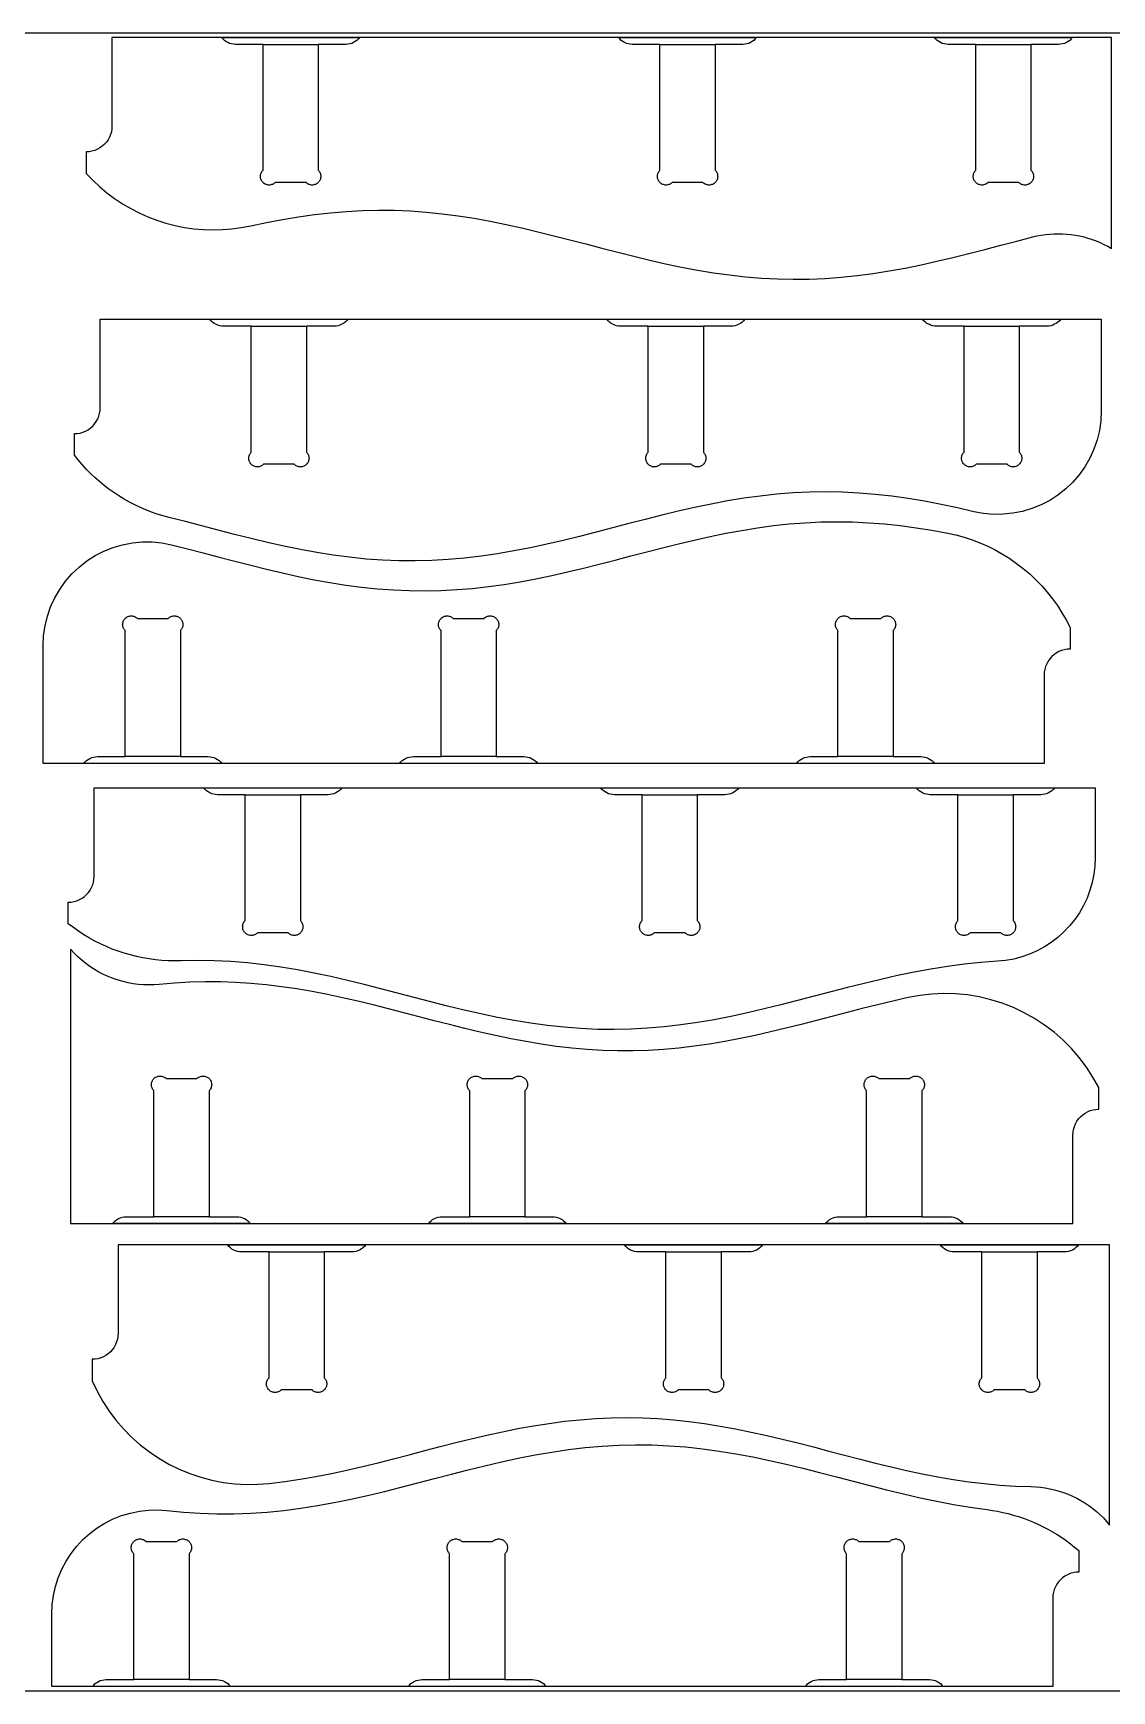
# Model space of a CAD drawing. Header units: inches. Extents: x 0 to 96, y 0 to 48.
# Drawn here: x 33.24 to 64.49, y 0 to 48 of the extents above; entities that cross this region are included whole.
import ezdxf

# ---------------------------------------------------------------- set-up
doc = ezdxf.new("R2010")
doc.units = ezdxf.units.IN
for name, color, linetype in [('BRACKET_CUTS', 1, 'Continuous'), ('BRACKET_OUTLINE', 5, 'Continuous'), ('PLYWOOD_BOUNDARY', 7, 'Continuous'), ('SHELF_OUTLINE', 3, 'Continuous')]:
    doc.layers.add(name, color=color, linetype=linetype)

msp = doc.modelspace()

# ---------------------------------------------------------------- linework, layer by layer
at = {"layer": 'BRACKET_CUTS'}
for points in [[(39.901, 47.675), (41.501, 47.675)], [(51.401, 47.675), (53.001, 47.675)], [(60.551, 47.675), (62.151, 47.675)], [(39.561, 39.516), (41.161, 39.516)], [(51.061, 39.516), (52.661, 39.516)], [(60.211, 39.516), (61.811, 39.516)], [(37.508, 27.053), (35.908, 27.053)], [(46.658, 27.053), (45.058, 27.053)], [(58.158, 27.053), (56.558, 27.053)], [(39.384, 25.948), (40.984, 25.948)], [(50.884, 25.948), (52.484, 25.948)], [(60.034, 25.948), (61.634, 25.948)], [(38.34, 13.73), (36.74, 13.73)], [(47.49, 13.73), (45.89, 13.73)], [(58.99, 13.73), (57.39, 13.73)], [(40.075, 12.712), (41.675, 12.712)], [(51.575, 12.712), (53.175, 12.712)], [(60.725, 12.712), (62.325, 12.712)], [(37.758, 0.325), (36.158, 0.325)], [(46.908, 0.325), (45.308, 0.325)], [(58.408, 0.325), (56.808, 0.325)]]:
    msp.add_lwpolyline(points, dxfattribs=at)
at = {"layer": 'BRACKET_OUTLINE'}
for points in [[(42.701, 47.875), (42.664, 47.831), (42.622, 47.791), (42.575, 47.757), (42.525, 47.728), (42.472, 47.705), (42.416, 47.688), (42.359, 47.678), (42.301, 47.675), (41.501, 47.675), (41.501, 44.029), (41.518, 44.01), (41.532, 43.991), (41.545, 43.97), (41.555, 43.947), (41.564, 43.924), (41.57, 43.901), (41.573, 43.876), (41.574, 43.852), (41.573, 43.827), (41.57, 43.803), (41.564, 43.779), (41.555, 43.756), (41.545, 43.734), (41.532, 43.713), (41.518, 43.693), (41.501, 43.675), (41.483, 43.659), (41.463, 43.644), (41.442, 43.631), (41.42, 43.621), (41.397, 43.613), (41.373, 43.607), (41.349, 43.603), (41.324, 43.602), (41.3, 43.603), (41.276, 43.607), (41.252, 43.613), (41.229, 43.621), (41.207, 43.631), (41.185, 43.644), (41.166, 43.659), (41.148, 43.675), (40.255, 43.675), (40.237, 43.659), (40.217, 43.644), (40.196, 43.631), (40.174, 43.621), (40.151, 43.613), (40.127, 43.607), (40.102, 43.603), (40.078, 43.602), (40.053, 43.603), (40.029, 43.607), (40.005, 43.613), (39.982, 43.621), (39.96, 43.631), (39.939, 43.644), (39.919, 43.659), (39.901, 43.675), (39.885, 43.693), (39.87, 43.713), (39.857, 43.734), (39.847, 43.756), (39.839, 43.779), (39.833, 43.803), (39.829, 43.827), (39.828, 43.852), (39.829, 43.876), (39.833, 43.901), (39.839, 43.924), (39.847, 43.947), (39.857, 43.97), (39.87, 43.991), (39.885, 44.01), (39.901, 44.029), (39.901, 47.675), (39.101, 47.675), (39.043, 47.678), (38.986, 47.688), (38.931, 47.705), (38.878, 47.728), (38.827, 47.757), (38.781, 47.791), (38.739, 47.831), (38.701, 47.875), (42.701, 47.875)], [(54.201, 47.875), (54.164, 47.831), (54.122, 47.791), (54.075, 47.757), (54.025, 47.728), (53.972, 47.705), (53.916, 47.688), (53.859, 47.678), (53.801, 47.675), (53.001, 47.675), (53.001, 44.029), (53.018, 44.01), (53.032, 43.991), (53.045, 43.97), (53.055, 43.947), (53.064, 43.924), (53.07, 43.901), (53.073, 43.876), (53.074, 43.852), (53.073, 43.827), (53.07, 43.803), (53.064, 43.779), (53.055, 43.756), (53.045, 43.734), (53.032, 43.713), (53.018, 43.693), (53.001, 43.675), (52.983, 43.659), (52.963, 43.644), (52.942, 43.631), (52.92, 43.621), (52.897, 43.613), (52.873, 43.607), (52.849, 43.603), (52.824, 43.602), (52.8, 43.603), (52.776, 43.607), (52.752, 43.613), (52.729, 43.621), (52.707, 43.631), (52.685, 43.644), (52.666, 43.659), (52.648, 43.675), (51.755, 43.675), (51.737, 43.659), (51.717, 43.644), (51.696, 43.631), (51.674, 43.621), (51.651, 43.613), (51.627, 43.607), (51.602, 43.603), (51.578, 43.602), (51.553, 43.603), (51.529, 43.607), (51.505, 43.613), (51.482, 43.621), (51.46, 43.631), (51.439, 43.644), (51.419, 43.659), (51.401, 43.675), (51.385, 43.693), (51.37, 43.713), (51.357, 43.734), (51.347, 43.756), (51.339, 43.779), (51.333, 43.803), (51.329, 43.827), (51.328, 43.852), (51.329, 43.876), (51.333, 43.901), (51.339, 43.924), (51.347, 43.947), (51.357, 43.97), (51.37, 43.991), (51.385, 44.01), (51.401, 44.029), (51.401, 47.675), (50.601, 47.675), (50.543, 47.678), (50.486, 47.688), (50.431, 47.705), (50.378, 47.728), (50.327, 47.757), (50.281, 47.791), (50.239, 47.831), (50.201, 47.875), (54.201, 47.875)], [(63.351, 47.875), (63.314, 47.831), (63.272, 47.791), (63.225, 47.757), (63.175, 47.728), (63.122, 47.705), (63.066, 47.688), (63.009, 47.678), (62.951, 47.675), (62.151, 47.675), (62.151, 44.029), (62.168, 44.01), (62.182, 43.991), (62.195, 43.97), (62.205, 43.947), (62.214, 43.924), (62.22, 43.901), (62.223, 43.876), (62.224, 43.852), (62.223, 43.827), (62.22, 43.803), (62.214, 43.779), (62.205, 43.756), (62.195, 43.734), (62.182, 43.713), (62.168, 43.693), (62.151, 43.675), (62.133, 43.659), (62.113, 43.644), (62.092, 43.631), (62.07, 43.621), (62.047, 43.613), (62.023, 43.607), (61.999, 43.603), (61.974, 43.602), (61.95, 43.603), (61.926, 43.607), (61.902, 43.613), (61.879, 43.621), (61.857, 43.631), (61.835, 43.644), (61.816, 43.659), (61.798, 43.675), (60.905, 43.675), (60.887, 43.659), (60.867, 43.644), (60.846, 43.631), (60.824, 43.621), (60.801, 43.613), (60.777, 43.607), (60.752, 43.603), (60.728, 43.602), (60.703, 43.603), (60.679, 43.607), (60.655, 43.613), (60.632, 43.621), (60.61, 43.631), (60.589, 43.644), (60.569, 43.659), (60.551, 43.675), (60.535, 43.693), (60.52, 43.713), (60.507, 43.734), (60.497, 43.756), (60.489, 43.779), (60.483, 43.803), (60.479, 43.827), (60.478, 43.852), (60.479, 43.876), (60.483, 43.901), (60.489, 43.924), (60.497, 43.947), (60.507, 43.97), (60.52, 43.991), (60.535, 44.01), (60.551, 44.029), (60.551, 47.675), (59.751, 47.675), (59.693, 47.678), (59.636, 47.688), (59.581, 47.705), (59.528, 47.728), (59.477, 47.757), (59.431, 47.791), (59.389, 47.831), (59.351, 47.875), (63.351, 47.875)], [(42.361, 39.716), (42.324, 39.671), (42.281, 39.632), (42.235, 39.597), (42.185, 39.569), (42.131, 39.546), (42.076, 39.529), (42.019, 39.519), (41.961, 39.516), (41.161, 39.516), (41.161, 35.869), (41.177, 35.851), (41.192, 35.831), (41.205, 35.81), (41.215, 35.788), (41.223, 35.765), (41.229, 35.741), (41.233, 35.717), (41.234, 35.692), (41.233, 35.668), (41.229, 35.644), (41.223, 35.62), (41.215, 35.597), (41.205, 35.575), (41.192, 35.554), (41.177, 35.534), (41.161, 35.516), (41.143, 35.499), (41.123, 35.485), (41.102, 35.472), (41.08, 35.462), (41.057, 35.453), (41.033, 35.447), (41.009, 35.444), (40.984, 35.442), (40.96, 35.444), (40.935, 35.447), (40.912, 35.453), (40.889, 35.462), (40.866, 35.472), (40.845, 35.485), (40.826, 35.499), (40.807, 35.516), (39.915, 35.516), (39.896, 35.499), (39.877, 35.485), (39.856, 35.472), (39.833, 35.462), (39.81, 35.453), (39.787, 35.447), (39.762, 35.444), (39.738, 35.442), (39.713, 35.444), (39.689, 35.447), (39.665, 35.453), (39.642, 35.462), (39.62, 35.472), (39.599, 35.485), (39.579, 35.499), (39.561, 35.516), (39.545, 35.534), (39.53, 35.554), (39.517, 35.575), (39.507, 35.597), (39.499, 35.62), (39.493, 35.644), (39.489, 35.668), (39.488, 35.692), (39.489, 35.717), (39.493, 35.741), (39.499, 35.765), (39.507, 35.788), (39.517, 35.81), (39.53, 35.831), (39.545, 35.851), (39.561, 35.869), (39.561, 39.516), (38.761, 39.516), (38.703, 39.519), (38.646, 39.529), (38.591, 39.546), (38.537, 39.569), (38.487, 39.597), (38.441, 39.632), (38.398, 39.671), (38.361, 39.716), (42.361, 39.716)], [(53.861, 39.716), (53.824, 39.671), (53.781, 39.632), (53.735, 39.597), (53.685, 39.569), (53.631, 39.546), (53.576, 39.529), (53.519, 39.519), (53.461, 39.516), (52.661, 39.516), (52.661, 35.869), (52.677, 35.851), (52.692, 35.831), (52.705, 35.81), (52.715, 35.788), (52.723, 35.765), (52.729, 35.741), (52.733, 35.717), (52.734, 35.692), (52.733, 35.668), (52.729, 35.644), (52.723, 35.62), (52.715, 35.597), (52.705, 35.575), (52.692, 35.554), (52.677, 35.534), (52.661, 35.516), (52.643, 35.499), (52.623, 35.485), (52.602, 35.472), (52.58, 35.462), (52.557, 35.453), (52.533, 35.447), (52.509, 35.444), (52.484, 35.442), (52.46, 35.444), (52.435, 35.447), (52.412, 35.453), (52.389, 35.462), (52.366, 35.472), (52.345, 35.485), (52.326, 35.499), (52.307, 35.516), (51.415, 35.516), (51.396, 35.499), (51.377, 35.485), (51.356, 35.472), (51.333, 35.462), (51.31, 35.453), (51.287, 35.447), (51.262, 35.444), (51.238, 35.442), (51.213, 35.444), (51.189, 35.447), (51.165, 35.453), (51.142, 35.462), (51.12, 35.472), (51.099, 35.485), (51.079, 35.499), (51.061, 35.516), (51.045, 35.534), (51.03, 35.554), (51.017, 35.575), (51.007, 35.597), (50.999, 35.62), (50.993, 35.644), (50.989, 35.668), (50.988, 35.692), (50.989, 35.717), (50.993, 35.741), (50.999, 35.765), (51.007, 35.788), (51.017, 35.81), (51.03, 35.831), (51.045, 35.851), (51.061, 35.869), (51.061, 39.516), (50.261, 39.516), (50.203, 39.519), (50.146, 39.529), (50.091, 39.546), (50.037, 39.569), (49.987, 39.597), (49.941, 39.632), (49.898, 39.671), (49.861, 39.716), (53.861, 39.716)], [(63.011, 39.716), (62.974, 39.671), (62.931, 39.632), (62.885, 39.597), (62.835, 39.569), (62.781, 39.546), (62.726, 39.529), (62.669, 39.519), (62.611, 39.516), (61.811, 39.516), (61.811, 35.869), (61.827, 35.851), (61.842, 35.831), (61.855, 35.81), (61.865, 35.788), (61.873, 35.765), (61.879, 35.741), (61.883, 35.717), (61.884, 35.692), (61.883, 35.668), (61.879, 35.644), (61.873, 35.62), (61.865, 35.597), (61.855, 35.575), (61.842, 35.554), (61.827, 35.534), (61.811, 35.516), (61.793, 35.499), (61.773, 35.485), (61.752, 35.472), (61.73, 35.462), (61.707, 35.453), (61.683, 35.447), (61.659, 35.444), (61.634, 35.442), (61.61, 35.444), (61.585, 35.447), (61.562, 35.453), (61.539, 35.462), (61.516, 35.472), (61.495, 35.485), (61.476, 35.499), (61.457, 35.516), (60.565, 35.516), (60.546, 35.499), (60.527, 35.485), (60.506, 35.472), (60.483, 35.462), (60.46, 35.453), (60.437, 35.447), (60.412, 35.444), (60.388, 35.442), (60.363, 35.444), (60.339, 35.447), (60.315, 35.453), (60.292, 35.462), (60.27, 35.472), (60.249, 35.485), (60.229, 35.499), (60.211, 35.516), (60.195, 35.534), (60.18, 35.554), (60.167, 35.575), (60.157, 35.597), (60.149, 35.62), (60.143, 35.644), (60.139, 35.668), (60.138, 35.692), (60.139, 35.717), (60.143, 35.741), (60.149, 35.765), (60.157, 35.788), (60.167, 35.81), (60.18, 35.831), (60.195, 35.851), (60.211, 35.869), (60.211, 39.516), (59.411, 39.516), (59.353, 39.519), (59.296, 39.529), (59.241, 39.546), (59.187, 39.569), (59.137, 39.597), (59.091, 39.632), (59.048, 39.671), (59.011, 39.716), (63.011, 39.716)], [(34.708, 26.853), (34.745, 26.898), (34.787, 26.937), (34.834, 26.972), (34.884, 27.001), (34.937, 27.023), (34.993, 27.04), (35.05, 27.05), (35.108, 27.053), (35.908, 27.053), (35.908, 30.7), (35.891, 30.718), (35.877, 30.738), (35.864, 30.759), (35.854, 30.781), (35.845, 30.804), (35.839, 30.828), (35.836, 30.852), (35.834, 30.877), (35.836, 30.901), (35.839, 30.925), (35.845, 30.949), (35.854, 30.972), (35.864, 30.994), (35.877, 31.016), (35.891, 31.035), (35.908, 31.053), (35.926, 31.07), (35.946, 31.084), (35.967, 31.097), (35.989, 31.108), (36.012, 31.116), (36.036, 31.122), (36.06, 31.125), (36.084, 31.127), (36.109, 31.125), (36.133, 31.122), (36.157, 31.116), (36.18, 31.108), (36.202, 31.097), (36.223, 31.084), (36.243, 31.07), (36.261, 31.053), (37.154, 31.053), (37.172, 31.07), (37.192, 31.084), (37.213, 31.097), (37.235, 31.108), (37.258, 31.116), (37.282, 31.122), (37.306, 31.125), (37.331, 31.127), (37.355, 31.125), (37.38, 31.122), (37.403, 31.116), (37.427, 31.108), (37.449, 31.097), (37.47, 31.084), (37.49, 31.07), (37.508, 31.053), (37.524, 31.035), (37.539, 31.016), (37.551, 30.994), (37.562, 30.972), (37.57, 30.949), (37.576, 30.925), (37.58, 30.901), (37.581, 30.877), (37.58, 30.852), (37.576, 30.828), (37.57, 30.804), (37.562, 30.781), (37.551, 30.759), (37.539, 30.738), (37.524, 30.718), (37.508, 30.7), (37.508, 27.053), (38.308, 27.053), (38.366, 27.05), (38.423, 27.04), (38.478, 27.023), (38.531, 27.001), (38.582, 26.972), (38.628, 26.937), (38.67, 26.898), (38.708, 26.853), (34.708, 26.853)], [(43.858, 26.853), (43.895, 26.898), (43.937, 26.937), (43.984, 26.972), (44.034, 27.001), (44.087, 27.023), (44.143, 27.04), (44.2, 27.05), (44.258, 27.053), (45.058, 27.053), (45.058, 30.7), (45.041, 30.718), (45.027, 30.738), (45.014, 30.759), (45.004, 30.781), (44.995, 30.804), (44.989, 30.828), (44.986, 30.852), (44.984, 30.877), (44.986, 30.901), (44.989, 30.925), (44.995, 30.949), (45.004, 30.972), (45.014, 30.994), (45.027, 31.016), (45.041, 31.035), (45.058, 31.053), (45.076, 31.07), (45.096, 31.084), (45.117, 31.097), (45.139, 31.108), (45.162, 31.116), (45.186, 31.122), (45.21, 31.125), (45.234, 31.127), (45.259, 31.125), (45.283, 31.122), (45.307, 31.116), (45.33, 31.108), (45.352, 31.097), (45.373, 31.084), (45.393, 31.07), (45.411, 31.053), (46.304, 31.053), (46.322, 31.07), (46.342, 31.084), (46.363, 31.097), (46.385, 31.108), (46.408, 31.116), (46.432, 31.122), (46.456, 31.125), (46.481, 31.127), (46.505, 31.125), (46.53, 31.122), (46.553, 31.116), (46.577, 31.108), (46.599, 31.097), (46.62, 31.084), (46.64, 31.07), (46.658, 31.053), (46.674, 31.035), (46.689, 31.016), (46.701, 30.994), (46.712, 30.972), (46.72, 30.949), (46.726, 30.925), (46.73, 30.901), (46.731, 30.877), (46.73, 30.852), (46.726, 30.828), (46.72, 30.804), (46.712, 30.781), (46.701, 30.759), (46.689, 30.738), (46.674, 30.718), (46.658, 30.7), (46.658, 27.053), (47.458, 27.053), (47.516, 27.05), (47.573, 27.04), (47.628, 27.023), (47.681, 27.001), (47.732, 26.972), (47.778, 26.937), (47.82, 26.898), (47.858, 26.853), (43.858, 26.853)], [(55.358, 26.853), (55.395, 26.898), (55.437, 26.937), (55.484, 26.972), (55.534, 27.001), (55.587, 27.023), (55.643, 27.04), (55.7, 27.05), (55.758, 27.053), (56.558, 27.053), (56.558, 30.7), (56.541, 30.718), (56.527, 30.738), (56.514, 30.759), (56.504, 30.781), (56.495, 30.804), (56.489, 30.828), (56.486, 30.852), (56.484, 30.877), (56.486, 30.901), (56.489, 30.925), (56.495, 30.949), (56.504, 30.972), (56.514, 30.994), (56.527, 31.016), (56.541, 31.035), (56.558, 31.053), (56.576, 31.07), (56.596, 31.084), (56.617, 31.097), (56.639, 31.108), (56.662, 31.116), (56.686, 31.122), (56.71, 31.125), (56.734, 31.127), (56.759, 31.125), (56.783, 31.122), (56.807, 31.116), (56.83, 31.108), (56.852, 31.097), (56.873, 31.084), (56.893, 31.07), (56.911, 31.053), (57.804, 31.053), (57.822, 31.07), (57.842, 31.084), (57.863, 31.097), (57.885, 31.108), (57.908, 31.116), (57.932, 31.122), (57.956, 31.125), (57.981, 31.127), (58.005, 31.125), (58.03, 31.122), (58.053, 31.116), (58.077, 31.108), (58.099, 31.097), (58.12, 31.084), (58.14, 31.07), (58.158, 31.053), (58.174, 31.035), (58.189, 31.016), (58.201, 30.994), (58.212, 30.972), (58.22, 30.949), (58.226, 30.925), (58.23, 30.901), (58.231, 30.877), (58.23, 30.852), (58.226, 30.828), (58.22, 30.804), (58.212, 30.781), (58.201, 30.759), (58.189, 30.738), (58.174, 30.718), (58.158, 30.7), (58.158, 27.053), (58.958, 27.053), (59.016, 27.05), (59.073, 27.04), (59.128, 27.023), (59.181, 27.001), (59.232, 26.972), (59.278, 26.937), (59.32, 26.898), (59.358, 26.853), (55.358, 26.853)], [(42.184, 26.148), (42.147, 26.104), (42.104, 26.064), (42.058, 26.03), (42.008, 26.001), (41.954, 25.978), (41.899, 25.962), (41.842, 25.952), (41.784, 25.948), (40.984, 25.948), (40.984, 22.302), (41, 22.284), (41.015, 22.264), (41.028, 22.243), (41.038, 22.221), (41.046, 22.198), (41.052, 22.174), (41.056, 22.15), (41.057, 22.125), (41.056, 22.101), (41.052, 22.076), (41.046, 22.053), (41.038, 22.029), (41.028, 22.007), (41.015, 21.986), (41, 21.967), (40.984, 21.948), (40.966, 21.932), (40.946, 21.917), (40.925, 21.905), (40.903, 21.894), (40.88, 21.886), (40.856, 21.88), (40.832, 21.876), (40.807, 21.875), (40.783, 21.876), (40.758, 21.88), (40.735, 21.886), (40.711, 21.894), (40.689, 21.905), (40.668, 21.917), (40.649, 21.932), (40.63, 21.948), (39.737, 21.948), (39.719, 21.932), (39.7, 21.917), (39.679, 21.905), (39.656, 21.894), (39.633, 21.886), (39.609, 21.88), (39.585, 21.876), (39.561, 21.875), (39.536, 21.876), (39.512, 21.88), (39.488, 21.886), (39.465, 21.894), (39.443, 21.905), (39.422, 21.917), (39.402, 21.932), (39.384, 21.948), (39.367, 21.967), (39.353, 21.986), (39.34, 22.007), (39.33, 22.029), (39.321, 22.053), (39.315, 22.076), (39.312, 22.101), (39.311, 22.125), (39.312, 22.15), (39.315, 22.174), (39.321, 22.198), (39.33, 22.221), (39.34, 22.243), (39.353, 22.264), (39.367, 22.284), (39.384, 22.302), (39.384, 25.948), (38.584, 25.948), (38.526, 25.952), (38.469, 25.962), (38.414, 25.978), (38.36, 26.001), (38.31, 26.03), (38.264, 26.064), (38.221, 26.104), (38.184, 26.148), (42.184, 26.148)], [(53.684, 26.148), (53.647, 26.104), (53.604, 26.064), (53.558, 26.03), (53.508, 26.001), (53.454, 25.978), (53.399, 25.962), (53.342, 25.952), (53.284, 25.948), (52.484, 25.948), (52.484, 22.302), (52.5, 22.284), (52.515, 22.264), (52.528, 22.243), (52.538, 22.221), (52.546, 22.198), (52.552, 22.174), (52.556, 22.15), (52.557, 22.125), (52.556, 22.101), (52.552, 22.076), (52.546, 22.053), (52.538, 22.029), (52.528, 22.007), (52.515, 21.986), (52.5, 21.967), (52.484, 21.948), (52.466, 21.932), (52.446, 21.917), (52.425, 21.905), (52.403, 21.894), (52.38, 21.886), (52.356, 21.88), (52.332, 21.876), (52.307, 21.875), (52.283, 21.876), (52.258, 21.88), (52.235, 21.886), (52.211, 21.894), (52.189, 21.905), (52.168, 21.917), (52.149, 21.932), (52.13, 21.948), (51.237, 21.948), (51.219, 21.932), (51.2, 21.917), (51.179, 21.905), (51.156, 21.894), (51.133, 21.886), (51.109, 21.88), (51.085, 21.876), (51.061, 21.875), (51.036, 21.876), (51.012, 21.88), (50.988, 21.886), (50.965, 21.894), (50.943, 21.905), (50.922, 21.917), (50.902, 21.932), (50.884, 21.948), (50.867, 21.967), (50.853, 21.986), (50.84, 22.007), (50.83, 22.029), (50.821, 22.053), (50.815, 22.076), (50.812, 22.101), (50.811, 22.125), (50.812, 22.15), (50.815, 22.174), (50.821, 22.198), (50.83, 22.221), (50.84, 22.243), (50.853, 22.264), (50.867, 22.284), (50.884, 22.302), (50.884, 25.948), (50.084, 25.948), (50.026, 25.952), (49.969, 25.962), (49.914, 25.978), (49.86, 26.001), (49.81, 26.03), (49.764, 26.064), (49.721, 26.104), (49.684, 26.148), (53.684, 26.148)], [(62.834, 26.148), (62.797, 26.104), (62.754, 26.064), (62.708, 26.03), (62.658, 26.001), (62.604, 25.978), (62.549, 25.962), (62.492, 25.952), (62.434, 25.948), (61.634, 25.948), (61.634, 22.302), (61.65, 22.284), (61.665, 22.264), (61.678, 22.243), (61.688, 22.221), (61.696, 22.198), (61.702, 22.174), (61.706, 22.15), (61.707, 22.125), (61.706, 22.101), (61.702, 22.076), (61.696, 22.053), (61.688, 22.029), (61.678, 22.007), (61.665, 21.986), (61.65, 21.967), (61.634, 21.948), (61.616, 21.932), (61.596, 21.917), (61.575, 21.905), (61.553, 21.894), (61.53, 21.886), (61.506, 21.88), (61.482, 21.876), (61.457, 21.875), (61.433, 21.876), (61.408, 21.88), (61.385, 21.886), (61.361, 21.894), (61.339, 21.905), (61.318, 21.917), (61.299, 21.932), (61.28, 21.948), (60.387, 21.948), (60.369, 21.932), (60.35, 21.917), (60.329, 21.905), (60.306, 21.894), (60.283, 21.886), (60.259, 21.88), (60.235, 21.876), (60.211, 21.875), (60.186, 21.876), (60.162, 21.88), (60.138, 21.886), (60.115, 21.894), (60.093, 21.905), (60.072, 21.917), (60.052, 21.932), (60.034, 21.948), (60.017, 21.967), (60.003, 21.986), (59.99, 22.007), (59.98, 22.029), (59.971, 22.053), (59.965, 22.076), (59.962, 22.101), (59.961, 22.125), (59.962, 22.15), (59.965, 22.174), (59.971, 22.198), (59.98, 22.221), (59.99, 22.243), (60.003, 22.264), (60.017, 22.284), (60.034, 22.302), (60.034, 25.948), (59.234, 25.948), (59.176, 25.952), (59.119, 25.962), (59.064, 25.978), (59.01, 26.001), (58.96, 26.03), (58.914, 26.064), (58.871, 26.104), (58.834, 26.148), (62.834, 26.148)], [(35.54, 13.53), (35.578, 13.574), (35.62, 13.614), (35.666, 13.648), (35.717, 13.677), (35.77, 13.7), (35.825, 13.716), (35.882, 13.726), (35.94, 13.73), (36.74, 13.73), (36.74, 17.376), (36.724, 17.394), (36.709, 17.414), (36.697, 17.435), (36.686, 17.457), (36.678, 17.48), (36.672, 17.504), (36.668, 17.528), (36.667, 17.553), (36.668, 17.577), (36.672, 17.602), (36.678, 17.625), (36.686, 17.649), (36.697, 17.671), (36.709, 17.692), (36.724, 17.712), (36.74, 17.73), (36.759, 17.746), (36.778, 17.761), (36.799, 17.773), (36.821, 17.784), (36.845, 17.792), (36.868, 17.798), (36.893, 17.802), (36.917, 17.803), (36.942, 17.802), (36.966, 17.798), (36.99, 17.792), (37.013, 17.784), (37.035, 17.773), (37.056, 17.761), (37.076, 17.746), (37.094, 17.73), (37.987, 17.73), (38.005, 17.746), (38.025, 17.761), (38.046, 17.773), (38.068, 17.784), (38.091, 17.792), (38.115, 17.798), (38.139, 17.802), (38.164, 17.803), (38.188, 17.802), (38.212, 17.798), (38.236, 17.792), (38.259, 17.784), (38.281, 17.773), (38.302, 17.761), (38.322, 17.746), (38.34, 17.73), (38.357, 17.712), (38.371, 17.692), (38.384, 17.671), (38.395, 17.649), (38.403, 17.625), (38.409, 17.602), (38.412, 17.577), (38.414, 17.553), (38.412, 17.528), (38.409, 17.504), (38.403, 17.48), (38.395, 17.457), (38.384, 17.435), (38.371, 17.414), (38.357, 17.394), (38.34, 17.376), (38.34, 13.73), (39.14, 13.73), (39.198, 13.726), (39.255, 13.716), (39.311, 13.7), (39.364, 13.677), (39.414, 13.648), (39.461, 13.614), (39.503, 13.574), (39.54, 13.53), (35.54, 13.53)], [(44.69, 13.53), (44.728, 13.574), (44.77, 13.614), (44.816, 13.648), (44.867, 13.677), (44.92, 13.7), (44.975, 13.716), (45.032, 13.726), (45.09, 13.73), (45.89, 13.73), (45.89, 17.376), (45.874, 17.394), (45.859, 17.414), (45.847, 17.435), (45.836, 17.457), (45.828, 17.48), (45.822, 17.504), (45.818, 17.528), (45.817, 17.553), (45.818, 17.577), (45.822, 17.602), (45.828, 17.625), (45.836, 17.649), (45.847, 17.671), (45.859, 17.692), (45.874, 17.712), (45.89, 17.73), (45.909, 17.746), (45.928, 17.761), (45.949, 17.773), (45.971, 17.784), (45.995, 17.792), (46.018, 17.798), (46.043, 17.802), (46.067, 17.803), (46.092, 17.802), (46.116, 17.798), (46.14, 17.792), (46.163, 17.784), (46.185, 17.773), (46.206, 17.761), (46.226, 17.746), (46.244, 17.73), (47.137, 17.73), (47.155, 17.746), (47.175, 17.761), (47.196, 17.773), (47.218, 17.784), (47.241, 17.792), (47.265, 17.798), (47.289, 17.802), (47.314, 17.803), (47.338, 17.802), (47.362, 17.798), (47.386, 17.792), (47.409, 17.784), (47.431, 17.773), (47.452, 17.761), (47.472, 17.746), (47.49, 17.73), (47.507, 17.712), (47.521, 17.692), (47.534, 17.671), (47.545, 17.649), (47.553, 17.625), (47.559, 17.602), (47.562, 17.577), (47.564, 17.553), (47.562, 17.528), (47.559, 17.504), (47.553, 17.48), (47.545, 17.457), (47.534, 17.435), (47.521, 17.414), (47.507, 17.394), (47.49, 17.376), (47.49, 13.73), (48.29, 13.73), (48.348, 13.726), (48.405, 13.716), (48.461, 13.7), (48.514, 13.677), (48.564, 13.648), (48.611, 13.614), (48.653, 13.574), (48.69, 13.53), (44.69, 13.53)], [(56.19, 13.53), (56.228, 13.574), (56.27, 13.614), (56.316, 13.648), (56.367, 13.677), (56.42, 13.7), (56.475, 13.716), (56.532, 13.726), (56.59, 13.73), (57.39, 13.73), (57.39, 17.376), (57.374, 17.394), (57.359, 17.414), (57.347, 17.435), (57.336, 17.457), (57.328, 17.48), (57.322, 17.504), (57.318, 17.528), (57.317, 17.553), (57.318, 17.577), (57.322, 17.602), (57.328, 17.625), (57.336, 17.649), (57.347, 17.671), (57.359, 17.692), (57.374, 17.712), (57.39, 17.73), (57.409, 17.746), (57.428, 17.761), (57.449, 17.773), (57.471, 17.784), (57.495, 17.792), (57.518, 17.798), (57.543, 17.802), (57.567, 17.803), (57.592, 17.802), (57.616, 17.798), (57.64, 17.792), (57.663, 17.784), (57.685, 17.773), (57.706, 17.761), (57.726, 17.746), (57.744, 17.73), (58.637, 17.73), (58.655, 17.746), (58.675, 17.761), (58.696, 17.773), (58.718, 17.784), (58.741, 17.792), (58.765, 17.798), (58.789, 17.802), (58.814, 17.803), (58.838, 17.802), (58.862, 17.798), (58.886, 17.792), (58.909, 17.784), (58.931, 17.773), (58.952, 17.761), (58.972, 17.746), (58.99, 17.73), (59.007, 17.712), (59.021, 17.692), (59.034, 17.671), (59.045, 17.649), (59.053, 17.625), (59.059, 17.602), (59.062, 17.577), (59.064, 17.553), (59.062, 17.528), (59.059, 17.504), (59.053, 17.48), (59.045, 17.457), (59.034, 17.435), (59.021, 17.414), (59.007, 17.394), (58.99, 17.376), (58.99, 13.73), (59.79, 13.73), (59.848, 13.726), (59.905, 13.716), (59.961, 13.7), (60.014, 13.677), (60.064, 13.648), (60.111, 13.614), (60.153, 13.574), (60.19, 13.53), (56.19, 13.53)], [(42.875, 12.912), (42.838, 12.868), (42.795, 12.828), (42.749, 12.794), (42.699, 12.765), (42.645, 12.742), (42.59, 12.725), (42.533, 12.715), (42.475, 12.712), (41.675, 12.712), (41.675, 9.066), (41.692, 9.047), (41.706, 9.028), (41.719, 9.007), (41.729, 8.985), (41.738, 8.961), (41.743, 8.938), (41.747, 8.913), (41.748, 8.889), (41.747, 8.864), (41.743, 8.84), (41.738, 8.816), (41.729, 8.793), (41.719, 8.771), (41.706, 8.75), (41.692, 8.73), (41.675, 8.712), (41.657, 8.696), (41.637, 8.681), (41.616, 8.668), (41.594, 8.658), (41.571, 8.65), (41.547, 8.644), (41.523, 8.64), (41.498, 8.639), (41.474, 8.64), (41.45, 8.644), (41.426, 8.65), (41.403, 8.658), (41.38, 8.668), (41.359, 8.681), (41.34, 8.696), (41.322, 8.712), (40.429, 8.712), (40.41, 8.696), (40.391, 8.681), (40.37, 8.668), (40.348, 8.658), (40.324, 8.65), (40.301, 8.644), (40.276, 8.64), (40.252, 8.639), (40.227, 8.64), (40.203, 8.644), (40.179, 8.65), (40.156, 8.658), (40.134, 8.668), (40.113, 8.681), (40.093, 8.696), (40.075, 8.712), (40.059, 8.73), (40.044, 8.75), (40.031, 8.771), (40.021, 8.793), (40.013, 8.816), (40.007, 8.84), (40.003, 8.864), (40.002, 8.889), (40.003, 8.913), (40.007, 8.938), (40.013, 8.961), (40.021, 8.985), (40.031, 9.007), (40.044, 9.028), (40.059, 9.047), (40.075, 9.066), (40.075, 12.712), (39.275, 12.712), (39.217, 12.715), (39.16, 12.725), (39.105, 12.742), (39.051, 12.765), (39.001, 12.794), (38.955, 12.828), (38.912, 12.868), (38.875, 12.912), (42.875, 12.912)], [(54.375, 12.912), (54.338, 12.868), (54.295, 12.828), (54.249, 12.794), (54.199, 12.765), (54.145, 12.742), (54.09, 12.725), (54.033, 12.715), (53.975, 12.712), (53.175, 12.712), (53.175, 9.066), (53.192, 9.047), (53.206, 9.028), (53.219, 9.007), (53.229, 8.985), (53.238, 8.961), (53.243, 8.938), (53.247, 8.913), (53.248, 8.889), (53.247, 8.864), (53.243, 8.84), (53.238, 8.816), (53.229, 8.793), (53.219, 8.771), (53.206, 8.75), (53.192, 8.73), (53.175, 8.712), (53.157, 8.696), (53.137, 8.681), (53.116, 8.668), (53.094, 8.658), (53.071, 8.65), (53.047, 8.644), (53.023, 8.64), (52.998, 8.639), (52.974, 8.64), (52.95, 8.644), (52.926, 8.65), (52.903, 8.658), (52.88, 8.668), (52.859, 8.681), (52.84, 8.696), (52.822, 8.712), (51.929, 8.712), (51.91, 8.696), (51.891, 8.681), (51.87, 8.668), (51.848, 8.658), (51.824, 8.65), (51.801, 8.644), (51.776, 8.64), (51.752, 8.639), (51.727, 8.64), (51.703, 8.644), (51.679, 8.65), (51.656, 8.658), (51.634, 8.668), (51.613, 8.681), (51.593, 8.696), (51.575, 8.712), (51.559, 8.73), (51.544, 8.75), (51.531, 8.771), (51.521, 8.793), (51.513, 8.816), (51.507, 8.84), (51.503, 8.864), (51.502, 8.889), (51.503, 8.913), (51.507, 8.938), (51.513, 8.961), (51.521, 8.985), (51.531, 9.007), (51.544, 9.028), (51.559, 9.047), (51.575, 9.066), (51.575, 12.712), (50.775, 12.712), (50.717, 12.715), (50.66, 12.725), (50.605, 12.742), (50.551, 12.765), (50.501, 12.794), (50.455, 12.828), (50.412, 12.868), (50.375, 12.912), (54.375, 12.912)], [(63.525, 12.912), (63.488, 12.868), (63.445, 12.828), (63.399, 12.794), (63.349, 12.765), (63.295, 12.742), (63.24, 12.725), (63.183, 12.715), (63.125, 12.712), (62.325, 12.712), (62.325, 9.066), (62.342, 9.047), (62.356, 9.028), (62.369, 9.007), (62.379, 8.985), (62.388, 8.961), (62.393, 8.938), (62.397, 8.913), (62.398, 8.889), (62.397, 8.864), (62.393, 8.84), (62.388, 8.816), (62.379, 8.793), (62.369, 8.771), (62.356, 8.75), (62.342, 8.73), (62.325, 8.712), (62.307, 8.696), (62.287, 8.681), (62.266, 8.668), (62.244, 8.658), (62.221, 8.65), (62.197, 8.644), (62.173, 8.64), (62.148, 8.639), (62.124, 8.64), (62.1, 8.644), (62.076, 8.65), (62.053, 8.658), (62.03, 8.668), (62.009, 8.681), (61.99, 8.696), (61.972, 8.712), (61.079, 8.712), (61.06, 8.696), (61.041, 8.681), (61.02, 8.668), (60.998, 8.658), (60.974, 8.65), (60.951, 8.644), (60.926, 8.64), (60.902, 8.639), (60.877, 8.64), (60.853, 8.644), (60.829, 8.65), (60.806, 8.658), (60.784, 8.668), (60.763, 8.681), (60.743, 8.696), (60.725, 8.712), (60.709, 8.73), (60.694, 8.75), (60.681, 8.771), (60.671, 8.793), (60.663, 8.816), (60.657, 8.84), (60.653, 8.864), (60.652, 8.889), (60.653, 8.913), (60.657, 8.938), (60.663, 8.961), (60.671, 8.985), (60.681, 9.007), (60.694, 9.028), (60.709, 9.047), (60.725, 9.066), (60.725, 12.712), (59.925, 12.712), (59.867, 12.715), (59.81, 12.725), (59.755, 12.742), (59.701, 12.765), (59.651, 12.794), (59.605, 12.828), (59.562, 12.868), (59.525, 12.912), (63.525, 12.912)], [(34.958, 0.125), (34.995, 0.169), (35.037, 0.209), (35.084, 0.243), (35.134, 0.272), (35.187, 0.295), (35.243, 0.312), (35.3, 0.322), (35.358, 0.325), (36.158, 0.325), (36.158, 3.971), (36.141, 3.99), (36.127, 4.009), (36.114, 4.03), (36.104, 4.053), (36.095, 4.076), (36.089, 4.099), (36.086, 4.124), (36.084, 4.148), (36.086, 4.173), (36.089, 4.197), (36.095, 4.221), (36.104, 4.244), (36.114, 4.266), (36.127, 4.287), (36.141, 4.307), (36.158, 4.325), (36.176, 4.342), (36.196, 4.356), (36.217, 4.369), (36.239, 4.379), (36.262, 4.387), (36.286, 4.393), (36.31, 4.397), (36.334, 4.398), (36.359, 4.397), (36.383, 4.393), (36.407, 4.387), (36.43, 4.379), (36.452, 4.369), (36.473, 4.356), (36.493, 4.342), (36.511, 4.325), (37.404, 4.325), (37.422, 4.342), (37.442, 4.356), (37.463, 4.369), (37.485, 4.379), (37.508, 4.387), (37.532, 4.393), (37.556, 4.397), (37.581, 4.398), (37.605, 4.397), (37.63, 4.393), (37.653, 4.387), (37.677, 4.379), (37.699, 4.369), (37.72, 4.356), (37.74, 4.342), (37.758, 4.325), (37.774, 4.307), (37.789, 4.287), (37.801, 4.266), (37.812, 4.244), (37.82, 4.221), (37.826, 4.197), (37.83, 4.173), (37.831, 4.148), (37.83, 4.124), (37.826, 4.099), (37.82, 4.076), (37.812, 4.053), (37.801, 4.03), (37.789, 4.009), (37.774, 3.99), (37.758, 3.971), (37.758, 0.325), (38.558, 0.325), (38.616, 0.322), (38.673, 0.312), (38.728, 0.295), (38.781, 0.272), (38.832, 0.243), (38.878, 0.209), (38.92, 0.169), (38.958, 0.125), (34.958, 0.125)], [(44.108, 0.125), (44.145, 0.169), (44.187, 0.209), (44.234, 0.243), (44.284, 0.272), (44.337, 0.295), (44.393, 0.312), (44.45, 0.322), (44.508, 0.325), (45.308, 0.325), (45.308, 3.971), (45.291, 3.99), (45.277, 4.009), (45.264, 4.03), (45.254, 4.053), (45.245, 4.076), (45.239, 4.099), (45.236, 4.124), (45.234, 4.148), (45.236, 4.173), (45.239, 4.197), (45.245, 4.221), (45.254, 4.244), (45.264, 4.266), (45.277, 4.287), (45.291, 4.307), (45.308, 4.325), (45.326, 4.342), (45.346, 4.356), (45.367, 4.369), (45.389, 4.379), (45.412, 4.387), (45.436, 4.393), (45.46, 4.397), (45.484, 4.398), (45.509, 4.397), (45.533, 4.393), (45.557, 4.387), (45.58, 4.379), (45.602, 4.369), (45.623, 4.356), (45.643, 4.342), (45.661, 4.325), (46.554, 4.325), (46.572, 4.342), (46.592, 4.356), (46.613, 4.369), (46.635, 4.379), (46.658, 4.387), (46.682, 4.393), (46.706, 4.397), (46.731, 4.398), (46.755, 4.397), (46.78, 4.393), (46.803, 4.387), (46.827, 4.379), (46.849, 4.369), (46.87, 4.356), (46.89, 4.342), (46.908, 4.325), (46.924, 4.307), (46.939, 4.287), (46.951, 4.266), (46.962, 4.244), (46.97, 4.221), (46.976, 4.197), (46.98, 4.173), (46.981, 4.148), (46.98, 4.124), (46.976, 4.099), (46.97, 4.076), (46.962, 4.053), (46.951, 4.03), (46.939, 4.009), (46.924, 3.99), (46.908, 3.971), (46.908, 0.325), (47.708, 0.325), (47.766, 0.322), (47.823, 0.312), (47.878, 0.295), (47.931, 0.272), (47.982, 0.243), (48.028, 0.209), (48.07, 0.169), (48.108, 0.125), (44.108, 0.125)], [(55.608, 0.125), (55.645, 0.169), (55.687, 0.209), (55.734, 0.243), (55.784, 0.272), (55.837, 0.295), (55.893, 0.312), (55.95, 0.322), (56.008, 0.325), (56.808, 0.325), (56.808, 3.971), (56.791, 3.99), (56.777, 4.009), (56.764, 4.03), (56.754, 4.053), (56.745, 4.076), (56.739, 4.099), (56.736, 4.124), (56.734, 4.148), (56.736, 4.173), (56.739, 4.197), (56.745, 4.221), (56.754, 4.244), (56.764, 4.266), (56.777, 4.287), (56.791, 4.307), (56.808, 4.325), (56.826, 4.342), (56.846, 4.356), (56.867, 4.369), (56.889, 4.379), (56.912, 4.387), (56.936, 4.393), (56.96, 4.397), (56.984, 4.398), (57.009, 4.397), (57.033, 4.393), (57.057, 4.387), (57.08, 4.379), (57.102, 4.369), (57.123, 4.356), (57.143, 4.342), (57.161, 4.325), (58.054, 4.325), (58.072, 4.342), (58.092, 4.356), (58.113, 4.369), (58.135, 4.379), (58.158, 4.387), (58.182, 4.393), (58.206, 4.397), (58.231, 4.398), (58.255, 4.397), (58.28, 4.393), (58.303, 4.387), (58.327, 4.379), (58.349, 4.369), (58.37, 4.356), (58.39, 4.342), (58.408, 4.325), (58.424, 4.307), (58.439, 4.287), (58.451, 4.266), (58.462, 4.244), (58.47, 4.221), (58.476, 4.197), (58.48, 4.173), (58.481, 4.148), (58.48, 4.124), (58.476, 4.099), (58.47, 4.076), (58.462, 4.053), (58.451, 4.03), (58.439, 4.009), (58.424, 3.99), (58.408, 3.971), (58.408, 0.325), (59.208, 0.325), (59.266, 0.322), (59.323, 0.312), (59.378, 0.295), (59.431, 0.272), (59.482, 0.243), (59.528, 0.209), (59.57, 0.169), (59.608, 0.125), (55.608, 0.125)]]:
    msp.add_lwpolyline(points, close=True, dxfattribs=at)
at = {"layer": 'PLYWOOD_BOUNDARY'}
msp.add_lwpolyline([(0, 0), (96, 0), (96, 48), (0, 48), (0, 0)], close=True, dxfattribs=at)
at = {"layer": 'SHELF_OUTLINE'}
for points in [[(35.526, 47.875), (35.526, 45.313), (35.526, 45.313), (35.521, 45.229), (35.507, 45.146), (35.484, 45.065), (35.452, 44.987), (35.411, 44.913), (35.363, 44.845), (35.306, 44.782), (35.244, 44.726), (35.175, 44.677), (35.102, 44.637), (35.024, 44.605), (34.943, 44.581), (34.86, 44.567), (34.776, 44.563), (34.776, 43.938), (34.776, 43.938), (34.967, 43.739), (35.169, 43.551), (35.381, 43.375), (35.603, 43.21), (35.833, 43.058), (36.071, 42.919), (36.316, 42.794), (36.568, 42.682), (36.826, 42.584), (37.088, 42.5), (37.355, 42.431), (37.626, 42.377), (37.899, 42.338), (38.173, 42.314), (38.449, 42.305), (38.725, 42.311), (38.999, 42.333), (39.273, 42.369), (39.544, 42.421), (39.544, 42.421), (40.006, 42.518), (40.468, 42.606), (40.931, 42.683), (41.393, 42.748), (41.856, 42.801), (42.318, 42.84), (42.78, 42.864), (43.243, 42.875), (43.705, 42.87), (44.168, 42.852), (44.63, 42.818), (45.092, 42.771), (45.555, 42.711), (46.017, 42.639), (46.48, 42.555), (46.942, 42.462), (47.404, 42.36), (47.867, 42.251), (48.329, 42.136), (48.792, 42.017), (49.254, 41.897), (49.717, 41.776), (50.179, 41.657), (50.641, 41.54), (51.104, 41.429), (51.566, 41.324), (52.029, 41.227), (52.491, 41.14), (52.953, 41.064), (53.416, 40.999), (53.878, 40.947), (54.341, 40.909), (54.803, 40.885), (55.265, 40.875), (55.728, 40.88), (56.19, 40.9), (56.653, 40.934), (57.115, 40.981), (57.577, 41.042), (58.04, 41.115), (58.502, 41.199), (58.965, 41.293), (59.427, 41.395), (59.889, 41.505), (60.352, 41.62), (60.814, 41.738), (61.277, 41.859), (61.739, 41.98), (62.202, 42.099), (62.202, 42.099), (62.323, 42.128), (62.445, 42.151), (62.569, 42.169), (62.692, 42.182), (62.817, 42.19), (62.941, 42.192), (63.066, 42.19), (63.19, 42.182), (63.314, 42.169), (63.437, 42.151), (63.56, 42.128), (63.681, 42.1), (63.801, 42.067), (63.92, 42.029), (64.037, 41.986), (64.152, 41.938), (64.265, 41.885), (64.376, 41.828), (64.484, 41.767), (64.484, 47.875), (35.526, 47.875)], [(35.186, 39.716), (64.186, 39.716), (64.186, 37.063), (64.186, 37.063), (64.173, 36.779), (64.132, 36.497), (64.065, 36.221), (63.972, 35.952), (63.855, 35.693), (63.713, 35.446), (63.548, 35.214), (63.362, 34.998), (63.157, 34.801), (62.933, 34.625), (62.695, 34.47), (62.442, 34.339), (62.178, 34.232), (61.906, 34.151), (61.626, 34.096), (61.343, 34.068), (61.059, 34.066), (60.775, 34.092), (60.495, 34.144), (60.495, 34.144), (60.019, 34.253), (59.544, 34.354), (59.068, 34.444), (58.592, 34.524), (58.116, 34.591), (57.64, 34.644), (57.164, 34.683), (56.688, 34.707), (56.212, 34.716), (55.736, 34.709), (55.26, 34.686), (54.784, 34.649), (54.309, 34.597), (53.833, 34.532), (53.357, 34.454), (52.881, 34.364), (52.405, 34.264), (51.929, 34.156), (51.453, 34.041), (50.977, 33.921), (50.501, 33.798), (50.025, 33.674), (49.549, 33.55), (49.073, 33.429), (48.598, 33.312), (48.122, 33.201), (47.646, 33.099), (47.17, 33.006), (46.694, 32.924), (46.218, 32.854), (45.742, 32.798), (45.266, 32.755), (44.79, 32.728), (44.314, 32.716), (43.838, 32.72), (43.363, 32.739), (42.887, 32.773), (42.411, 32.822), (41.935, 32.884), (41.459, 32.96), (40.983, 33.047), (40.507, 33.145), (40.031, 33.251), (39.555, 33.365), (39.079, 33.484), (38.603, 33.607), (38.128, 33.731), (37.652, 33.855), (37.176, 33.977), (37.176, 33.977), (37.006, 34.023), (36.838, 34.075), (36.672, 34.133), (36.508, 34.197), (36.347, 34.266), (36.188, 34.341), (36.031, 34.422), (35.878, 34.508), (35.728, 34.599), (35.581, 34.696), (35.438, 34.797), (35.298, 34.904), (35.162, 35.016), (35.03, 35.132), (34.902, 35.253), (34.779, 35.378), (34.66, 35.507), (34.546, 35.641), (34.436, 35.778), (34.436, 36.403), (34.436, 36.403), (34.52, 36.408), (34.603, 36.422), (34.684, 36.445), (34.761, 36.477), (34.835, 36.518), (34.904, 36.567), (34.966, 36.623), (35.022, 36.686), (35.071, 36.754), (35.112, 36.828), (35.144, 36.906), (35.167, 36.986), (35.181, 37.069), (35.186, 37.153), (35.186, 39.716)], [(62.533, 26.853), (33.533, 26.853), (33.533, 30.27), (33.533, 30.27), (33.546, 30.556), (33.587, 30.839), (33.655, 31.117), (33.749, 31.388), (33.868, 31.648), (34.011, 31.895), (34.178, 32.128), (34.365, 32.344), (34.573, 32.541), (34.798, 32.718), (35.039, 32.872), (35.294, 33.002), (35.56, 33.108), (35.835, 33.188), (36.116, 33.241), (36.401, 33.267), (36.687, 33.266), (36.972, 33.238), (37.253, 33.182), (37.253, 33.182), (37.712, 33.067), (38.17, 32.948), (38.629, 32.828), (39.088, 32.708), (39.547, 32.591), (40.006, 32.477), (40.465, 32.369), (40.924, 32.268), (41.383, 32.175), (41.841, 32.092), (42.3, 32.019), (42.759, 31.959), (43.218, 31.912), (43.677, 31.878), (44.136, 31.859), (44.595, 31.854), (45.054, 31.863), (45.512, 31.886), (45.971, 31.923), (46.43, 31.974), (46.889, 32.038), (47.348, 32.113), (47.807, 32.199), (48.266, 32.294), (48.725, 32.398), (49.183, 32.507), (49.642, 32.622), (50.101, 32.741), (50.56, 32.861), (51.019, 32.98), (51.478, 33.098), (51.937, 33.213), (52.395, 33.322), (52.854, 33.424), (53.313, 33.519), (53.772, 33.603), (54.231, 33.677), (54.69, 33.739), (55.149, 33.788), (55.608, 33.824), (56.066, 33.846), (56.525, 33.853), (56.984, 33.846), (57.443, 33.825), (57.902, 33.79), (58.361, 33.741), (58.82, 33.679), (59.279, 33.606), (59.737, 33.522), (59.737, 33.522), (59.976, 33.469), (60.212, 33.405), (60.444, 33.329), (60.672, 33.243), (60.896, 33.145), (61.114, 33.036), (61.327, 32.917), (61.535, 32.788), (61.735, 32.648), (61.928, 32.499), (62.114, 32.341), (62.292, 32.174), (62.462, 31.998), (62.623, 31.815), (62.774, 31.623), (62.917, 31.425), (63.049, 31.219), (63.171, 31.008), (63.283, 30.791), (63.283, 30.166), (63.283, 30.166), (63.199, 30.161), (63.116, 30.147), (63.035, 30.124), (62.957, 30.092), (62.884, 30.051), (62.815, 30.002), (62.752, 29.946), (62.696, 29.884), (62.648, 29.815), (62.607, 29.741), (62.575, 29.664), (62.552, 29.583), (62.537, 29.5), (62.533, 29.416), (62.533, 26.853)], [(35.009, 26.148), (64.009, 26.148), (64.009, 24.12), (64.009, 24.12), (63.999, 23.881), (63.971, 23.644), (63.924, 23.409), (63.858, 23.18), (63.774, 22.956), (63.672, 22.739), (63.554, 22.532), (63.419, 22.334), (63.27, 22.148), (63.105, 21.974), (62.928, 21.814), (62.738, 21.669), (62.538, 21.539), (62.327, 21.425), (62.108, 21.329), (61.883, 21.25), (61.651, 21.19), (61.416, 21.148), (61.178, 21.125), (61.178, 21.125), (60.695, 21.09), (60.213, 21.04), (59.73, 20.976), (59.247, 20.898), (58.764, 20.809), (58.281, 20.709), (57.799, 20.6), (57.316, 20.484), (56.833, 20.362), (56.35, 20.238), (55.867, 20.111), (55.385, 19.986), (54.902, 19.863), (54.419, 19.744), (53.936, 19.632), (53.453, 19.528), (52.971, 19.434), (52.488, 19.352), (52.005, 19.282), (51.522, 19.226), (51.039, 19.184), (50.557, 19.159), (50.074, 19.148), (49.591, 19.154), (49.108, 19.176), (48.625, 19.213), (48.143, 19.265), (47.66, 19.332), (47.177, 19.411), (46.694, 19.502), (46.211, 19.603), (45.729, 19.713), (45.246, 19.83), (44.763, 19.952), (44.28, 20.077), (43.797, 20.204), (43.315, 20.329), (42.832, 20.452), (42.349, 20.569), (41.866, 20.68), (41.383, 20.783), (40.901, 20.875), (40.418, 20.956), (39.935, 21.024), (39.452, 21.078), (38.969, 21.117), (38.487, 21.141), (38.004, 21.148), (37.521, 21.14), (37.521, 21.14), (37.337, 21.137), (37.152, 21.141), (36.968, 21.152), (36.784, 21.17), (36.602, 21.194), (36.42, 21.226), (36.239, 21.263), (36.06, 21.308), (35.883, 21.359), (35.708, 21.416), (35.535, 21.48), (35.364, 21.551), (35.196, 21.627), (35.032, 21.71), (34.87, 21.798), (34.712, 21.893), (34.557, 21.993), (34.406, 22.099), (34.259, 22.211), (34.259, 22.836), (34.259, 22.836), (34.343, 22.841), (34.426, 22.855), (34.507, 22.878), (34.584, 22.91), (34.658, 22.951), (34.727, 22.999), (34.789, 23.055), (34.845, 23.118), (34.894, 23.187), (34.935, 23.26), (34.967, 23.338), (34.99, 23.419), (35.004, 23.502), (35.009, 23.586), (35.009, 26.148)], [(63.365, 13.53), (63.365, 16.092), (63.365, 16.092), (63.37, 16.176), (63.384, 16.259), (63.407, 16.34), (63.44, 16.418), (63.48, 16.491), (63.529, 16.56), (63.585, 16.623), (63.648, 16.679), (63.716, 16.727), (63.79, 16.768), (63.868, 16.8), (63.948, 16.823), (64.031, 16.837), (64.115, 16.842), (64.115, 17.467), (64.115, 17.467), (63.947, 17.769), (63.759, 18.059), (63.551, 18.336), (63.324, 18.597), (63.08, 18.842), (62.82, 19.069), (62.544, 19.278), (62.255, 19.467), (61.953, 19.636), (61.641, 19.784), (61.318, 19.91), (60.988, 20.013), (60.652, 20.093), (60.311, 20.15), (59.967, 20.182), (59.621, 20.192), (59.276, 20.177), (58.932, 20.138), (58.592, 20.076), (58.592, 20.076), (58.149, 19.975), (57.706, 19.868), (57.263, 19.757), (56.821, 19.643), (56.378, 19.527), (55.935, 19.412), (55.492, 19.298), (55.049, 19.187), (54.606, 19.08), (54.164, 18.98), (53.721, 18.887), (53.278, 18.803), (52.835, 18.728), (52.392, 18.664), (51.95, 18.612), (51.507, 18.572), (51.064, 18.545), (50.621, 18.532), (50.178, 18.531), (49.735, 18.544), (49.293, 18.57), (48.85, 18.609), (48.407, 18.661), (47.964, 18.724), (47.521, 18.798), (47.079, 18.882), (46.636, 18.974), (46.193, 19.074), (45.75, 19.18), (45.307, 19.291), (44.864, 19.405), (44.422, 19.52), (43.979, 19.636), (43.536, 19.75), (43.093, 19.862), (42.65, 19.969), (42.208, 20.07), (41.765, 20.163), (41.322, 20.249), (40.879, 20.324), (40.436, 20.389), (39.993, 20.442), (39.551, 20.484), (39.108, 20.512), (38.665, 20.527), (38.222, 20.529), (37.779, 20.517), (37.337, 20.492), (36.894, 20.454), (36.894, 20.454), (36.743, 20.443), (36.592, 20.44), (36.441, 20.444), (36.291, 20.455), (36.141, 20.474), (35.992, 20.501), (35.845, 20.535), (35.7, 20.577), (35.557, 20.625), (35.416, 20.681), (35.279, 20.744), (35.145, 20.814), (35.015, 20.89), (34.888, 20.973), (34.767, 21.062), (34.649, 21.157), (34.537, 21.258), (34.43, 21.364), (34.328, 21.476), (34.328, 13.53), (63.365, 13.53)], [(35.7, 12.912), (35.7, 10.35), (35.7, 10.35), (35.695, 10.266), (35.681, 10.183), (35.658, 10.102), (35.626, 10.024), (35.585, 9.951), (35.536, 9.882), (35.48, 9.819), (35.418, 9.763), (35.349, 9.715), (35.275, 9.674), (35.198, 9.642), (35.117, 9.618), (35.034, 9.604), (34.95, 9.6), (34.95, 8.975), (34.95, 8.975), (35.094, 8.673), (35.257, 8.382), (35.44, 8.103), (35.641, 7.836), (35.859, 7.583), (36.094, 7.345), (36.343, 7.124), (36.608, 6.92), (36.885, 6.734), (37.174, 6.566), (37.473, 6.419), (37.782, 6.291), (38.099, 6.185), (38.421, 6.1), (38.749, 6.037), (39.081, 5.996), (39.414, 5.976), (39.748, 5.98), (40.081, 6.005), (40.081, 6.005), (40.531, 6.061), (40.982, 6.129), (41.432, 6.207), (41.882, 6.296), (42.333, 6.393), (42.783, 6.497), (43.234, 6.607), (43.684, 6.721), (44.134, 6.838), (44.585, 6.955), (45.035, 7.073), (45.486, 7.188), (45.936, 7.299), (46.387, 7.405), (46.837, 7.504), (47.287, 7.594), (47.738, 7.676), (48.188, 7.746), (48.639, 7.805), (49.089, 7.852), (49.539, 7.886), (49.99, 7.906), (50.44, 7.912), (50.891, 7.904), (51.341, 7.883), (51.792, 7.848), (52.242, 7.8), (52.692, 7.74), (53.143, 7.668), (53.593, 7.586), (54.044, 7.495), (54.494, 7.395), (54.944, 7.289), (55.395, 7.177), (55.845, 7.062), (56.296, 6.944), (56.746, 6.827), (57.197, 6.71), (57.647, 6.596), (58.097, 6.487), (58.548, 6.383), (58.998, 6.287), (59.449, 6.2), (59.899, 6.122), (60.349, 6.055), (60.8, 6.001), (61.25, 5.959), (61.701, 5.93), (62.151, 5.915), (62.151, 5.915), (62.289, 5.909), (62.426, 5.897), (62.563, 5.879), (62.699, 5.854), (62.833, 5.823), (62.966, 5.786), (63.097, 5.743), (63.226, 5.694), (63.352, 5.639), (63.476, 5.579), (63.597, 5.513), (63.715, 5.441), (63.829, 5.364), (63.94, 5.282), (64.046, 5.194), (64.149, 5.102), (64.247, 5.006), (64.341, 4.905), (64.43, 4.799), (64.43, 12.912), (35.7, 12.912)], [(62.783, 0.125), (33.783, 0.125), (33.783, 2.237), (33.783, 2.237), (33.794, 2.502), (33.83, 2.765), (33.888, 3.024), (33.969, 3.277), (34.072, 3.522), (34.196, 3.756), (34.34, 3.979), (34.503, 4.188), (34.685, 4.382), (34.882, 4.559), (35.095, 4.718), (35.321, 4.857), (35.558, 4.976), (35.805, 5.073), (36.059, 5.149), (36.319, 5.201), (36.583, 5.231), (36.848, 5.237), (37.113, 5.219), (37.113, 5.219), (37.598, 5.173), (38.083, 5.142), (38.568, 5.127), (39.053, 5.128), (39.538, 5.145), (40.023, 5.177), (40.508, 5.225), (40.993, 5.288), (41.478, 5.364), (41.963, 5.452), (42.448, 5.551), (42.933, 5.659), (43.418, 5.775), (43.903, 5.897), (44.388, 6.022), (44.873, 6.149), (45.358, 6.275), (45.843, 6.399), (46.328, 6.519), (46.813, 6.632), (47.298, 6.737), (47.783, 6.832), (48.268, 6.916), (48.753, 6.987), (49.238, 7.044), (49.723, 7.087), (50.208, 7.114), (50.693, 7.125), (51.178, 7.12), (51.663, 7.099), (52.148, 7.062), (52.633, 7.01), (53.118, 6.944), (53.603, 6.865), (54.088, 6.773), (54.573, 6.672), (55.058, 6.561), (55.543, 6.444), (56.028, 6.321), (56.513, 6.196), (56.998, 6.069), (57.483, 5.943), (57.968, 5.82), (58.453, 5.702), (58.938, 5.59), (59.423, 5.488), (59.908, 5.395), (60.393, 5.315), (60.878, 5.247), (60.878, 5.247), (61.031, 5.225), (61.184, 5.199), (61.336, 5.168), (61.487, 5.132), (61.637, 5.091), (61.786, 5.046), (61.933, 4.996), (62.078, 4.942), (62.222, 4.883), (62.364, 4.82), (62.504, 4.752), (62.641, 4.68), (62.776, 4.604), (62.909, 4.524), (63.04, 4.439), (63.167, 4.351), (63.292, 4.259), (63.414, 4.162), (63.533, 4.063), (63.533, 3.438), (63.533, 3.438), (63.449, 3.433), (63.366, 3.419), (63.285, 3.395), (63.207, 3.363), (63.134, 3.323), (63.065, 3.274), (63.002, 3.218), (62.946, 3.155), (62.898, 3.087), (62.857, 3.013), (62.825, 2.935), (62.802, 2.854), (62.787, 2.772), (62.783, 2.688), (62.783, 0.125)]]:
    msp.add_lwpolyline(points, close=True, dxfattribs=at)

doc.saveas('drawing.dxf')
